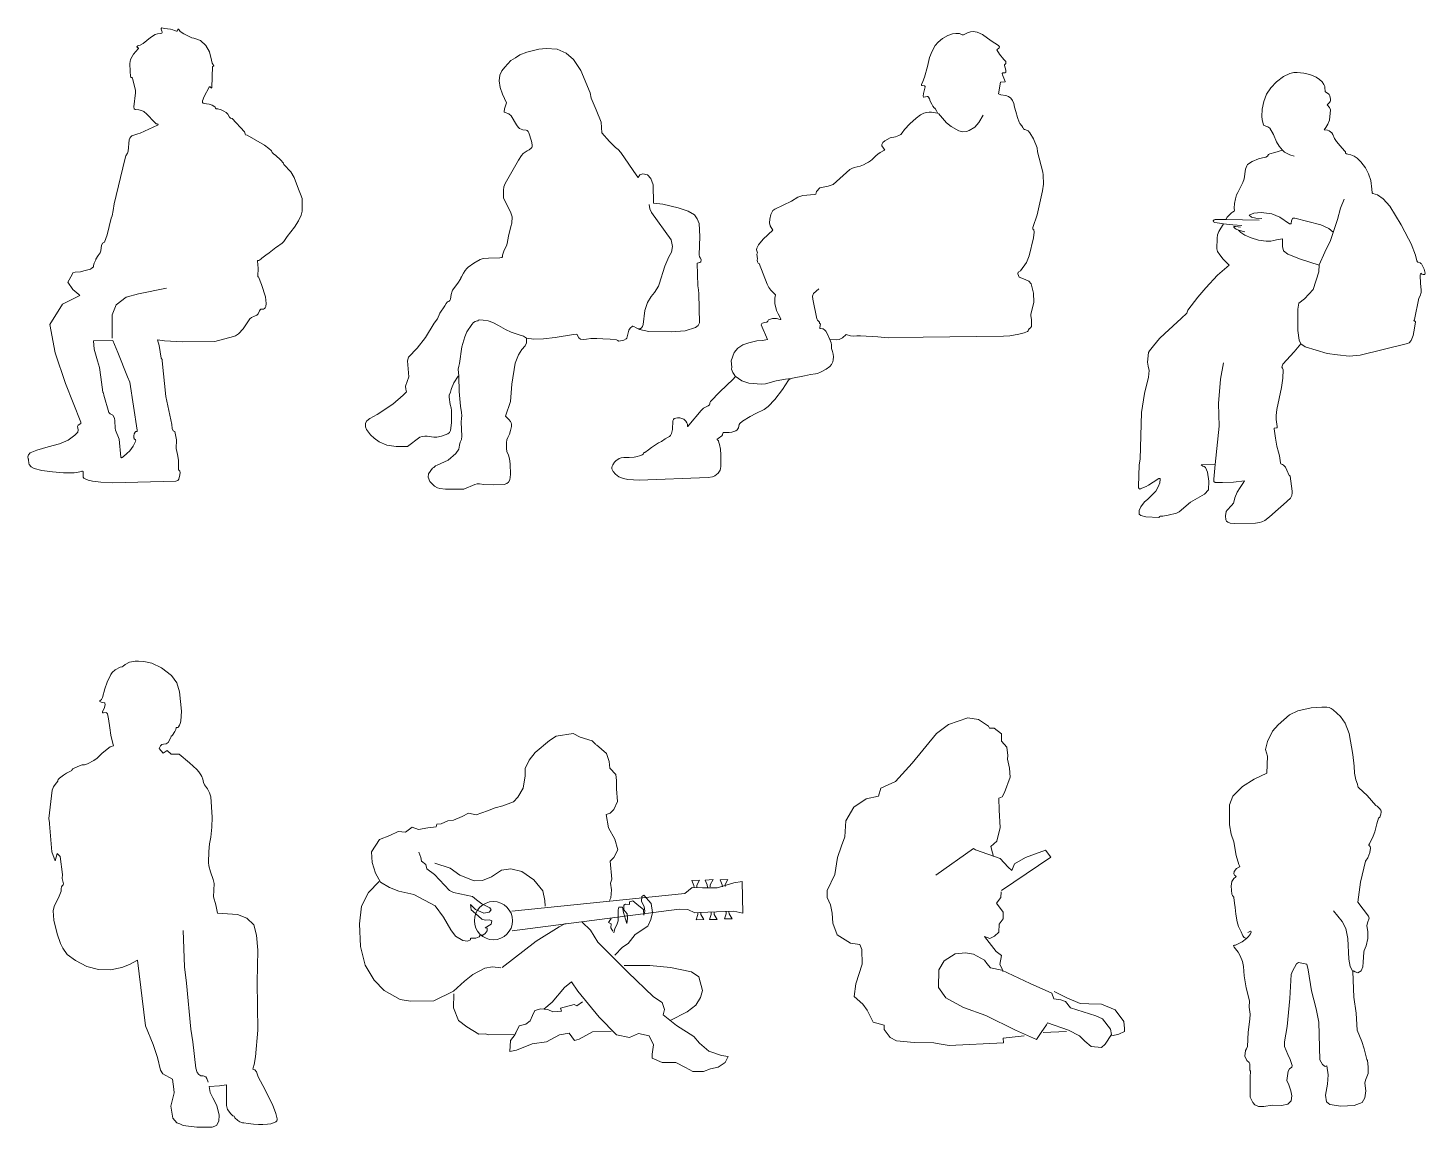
# Model space of a CAD drawing. Header units: millimetres. Extents: x -63086 to 83971, y -129912 to 13382.
# Drawn here: x -46664 to -42730, y -78481 to -75385 of the extents above; entities that cross this region are included whole.
import ezdxf

# ---------------------------------------------------------------- set-up
doc = ezdxf.new("R2010")
doc.units = ezdxf.units.MM
doc.layers.get('0').update_dxf_attribs({"lineweight": 0})
doc.layers.add('展開建具用', color=250, linetype='Continuous', lineweight=9)

# ---------------------------------------------------------------- blocks, each defined once
blk = doc.blocks.new('人物（CAD素材.com）19ce0cf0')
at = {"color": 0, "linetype": 'ByBlock', "lineweight": -2}
blk.add_lwpolyline([(50, 1279), (48.9, 1278.7), (48.3, 1277.6), (48.1, 1275.3), (48.5, 1272.5), (49.5, 1269.9), (51, 1267.8), (51, 1266), (49.5, 1264.5), (46.6, 1263.5), (37.5, 1262.6), (31.2, 1260.2), (17.5, 1252.2), (-2.8, 1235.3), (-11.2, 1230.5), (-18.3, 1228.1), (-19.2, 1227.4), (-20.2, 1226.1), (-20.5, 1225.3), (-20.2, 1224.4), (-19.2, 1223.7), (-18.2, 1223.3), (-17.1, 1223.2), (-16.1, 1222.7), (-15.6, 1222.1), (-15.6, 1221.4), (-16.4, 1220.1), (-29.9, 1204.6), (-34, 1198.9), (-38, 1190.3), (-40.1, 1178.9), (-39.4, 1155.9), (-38, 1142.7), (-37.3, 1140.5), (-36.5, 1139.3), (-35.8, 1139.2), (-35.1, 1139.3), (-34.2, 1138.9), (-33.5, 1138.2), (-32.9, 1137), (-32.1, 1133.6), (-24.8, 1103), (-24.5, 1095.7), (-29.4, 1056.6), (-28.5, 1051.3), (-25.7, 1049.2), (-15.3, 1048), (-7.1, 1046.5), (-0.6, 1043.3), (7.8, 1035.8), (29, 1013.1), (33.7, 1009.2), (34.8, 1008.6), (37.1, 1008.4), (38.1, 1008.1), (38.9, 1007.6), (39, 1007.2), (38.8, 1006.2), (38.1, 1005.2), (37.3, 1004.7), (-11.3, 982.7), (-17.8, 980.4), (-34.4, 974.7), (-37.8, 972.1), (-40.5, 968.5), (-42.2, 963.8), (-45.3, 931.9), (-47, 925.9), (-51.4, 918.3), (-54.7, 908.3), (-84.9, 783.1), (-87.6, 764.8), (-89.8, 749.7), (-93, 742.7), (-103.7, 696.4), (-112, 675.7), (-116.9, 672.3), (-120.1, 666.5), (-121.2, 659.1), (-121.8, 651.5), (-124.1, 645.6), (-129.5, 637.5), (-135.8, 627.5), (-136.2, 625.4), (-140.3, 616.5), (-142.7, 610.1), (-142.3, 605.9), (-146, 602.8), (-151.3, 599.8), (-170.3, 594.3), (-179, 592.3), (-194, 591.3), (-200.9, 588.8), (-202.8, 584), (-215, 563.2), (-200.5, 542.6), (-183.9, 528.5), (-181.5, 525.7), (-230.1, 501.1), (-265.3, 443.4), (-250.8, 363.5), (-221.1, 277.5), (-178.5, 168.7), (-178.5, 164.3), (-185.4, 160.4), (-187.5, 156.2), (-186.2, 146.8), (-186.3, 140.4), (-194.8, 131.6), (-213.9, 118.1), (-238.7, 107.3), (-269.9, 98.7), (-302, 90), (-320.9, 81.9), (-325.7, 76.5), (-327.2, 70.4), (-326.8, 64.9), (-326, 63.8), (-325.4, 61.9), (-325.1, 52.7), (-323.9, 49), (-318.3, 43), (-309.8, 38.3), (-288.3, 32.7), (-257.9, 28.7), (-227, 25.6), (-197, 25.5), (-189.8, 26.4), (-177.4, 29.8), (-175.4, 30.3), (-173.6, 30.1), (-172.1, 29.3), (-171.6, 28.4), (-171.4, 26.8), (-172, 16.2), (-171.6, 13.5), (-170, 11.1), (-164.3, 7.5), (-157.6, 5), (-145.9, 2.3), (-121.9, -0.8), (-89.5, -2.6), (89.5, 2.6), (94.7, 4.1), (97.3, 8), (100.7, 19.8), (101.4, 27), (100.1, 30.7), (98, 33.6), (97.7, 33.8), (97.1, 33.9), (96.9, 34), (96.8, 34.4), (96.5, 60.4), (95.8, 67.3), (93.5, 77.6), (89.8, 94), (91, 119.1), (86.4, 142), (83.4, 143.3), (81.5, 143.7), (79.1, 150.4), (78.4, 161.9), (60.9, 241.1), (50.6, 340.8), (50.8, 345.3), (48.3, 348.6), (42.1, 384.6), (37.2, 400.6), (57, 397.7), (107.8, 395.1), (198.9, 395.4), (251.7, 409.3), (257.2, 411.5), (265.7, 417.3), (278.9, 431.2), (290.4, 447.9), (297.8, 459.6), (302.4, 463.7), (311, 467.5), (317.1, 470.2), (320.7, 473.8), (324.5, 482.4), (326.6, 485.1), (328.8, 486.3), (335.7, 487.1), (338.4, 488.4), (340.5, 490.6), (342.3, 494.3), (343.9, 502.3), (341.9, 521.3), (330.7, 556), (321.7, 577.4), (320.8, 577.9), (320, 577.7), (319.7, 578.7), (319.8, 581.7), (321.4, 600), (320.5, 613.6), (319.2, 621), (319.2, 622.8), (319.9, 623.7), (320.6, 624), (322.5, 624.3), (328.1, 627.7), (331.8, 630.7), (342.4, 638.8), (351.7, 645.1), (361.3, 652.9), (370.4, 660.3), (377.9, 665.5), (383, 668.8), (387.4, 672), (393.6, 677.7), (402.8, 691.7), (423.6, 717.3), (434.7, 735.8), (441.9, 751.6), (445.1, 763.2), (445.2, 798.8), (440.3, 811.1), (434.4, 825), (422.8, 857.9), (412.6, 873.5), (393.3, 894.6), (392.5, 897.7), (384, 907.6), (371, 919.9), (364, 924.6), (360.5, 928.3), (358.8, 932.3), (357.6, 934), (351.5, 939.4), (338.9, 948.3), (290.1, 976.7), (285.6, 978.3), (284.8, 979.4), (283.6, 984.5), (282.6, 986), (247.5, 1023.6), (242.7, 1025.1), (240.5, 1028), (236, 1036), (230.8, 1041.1), (223.9, 1044.9), (216.4, 1048.3), (207.6, 1051.4), (203.8, 1051.1), (202.8, 1051.3), (201.7, 1052), (201, 1052.8), (199.5, 1056), (198.6, 1056.9), (191.6, 1061), (183.3, 1063.9), (175.5, 1065.5), (166.5, 1066.8), (164.1, 1068.7), (163.9, 1073.2), (169.1, 1086), (183.2, 1112), (184.2, 1113), (184.7, 1113.1), (185.7, 1112.7), (188.3, 1109.9), (189.2, 1109.6), (189.6, 1109.8), (190.1, 1110.4), (190.2, 1111.4), (192.7, 1170), (193.1, 1170.7), (195.8, 1171.6), (195.9, 1172.4), (191.9, 1180), (189.2, 1187.9), (183.7, 1211.8), (174, 1229.4), (158.7, 1243.2), (139.9, 1250.2), (134.3, 1250.9), (111.8, 1262.3), (101.1, 1269.2), (97.5, 1275), (96.6, 1275.5), (95.5, 1275.3), (94.5, 1274.1), (93, 1270.1), (92.4, 1269.5), (91.3, 1269.5), (85.8, 1272.1), (81.1, 1273.8), (74.4, 1275.3), (57.2, 1277.5)], close=True, dxfattribs=at)
for points in [[(63.3, 545.6), (-15.6, 529.5), (-50.6, 520.2), (-79.2, 498.9), (-90.5, 470.4), (-90, 404.7)], [(-65.6, 69.8), (-65.1, 68.8), (-64, 68.4), (-62.3, 69), (-58.6, 71.4), (-48.8, 79.8), (-40.4, 87.9), (-31.3, 100.6), (-23.8, 116), (-23.9, 117.6), (-24.8, 119), (-27.7, 121.7), (-28.5, 123.2), (-29, 124.5), (-29.3, 129.5), (-28.1, 135.4), (-25.6, 140), (-23.3, 141.7), (-20.6, 142.2), (-19.9, 142.8), (-19.4, 145.6), (-40.5, 281.2), (-46.5, 296.4), (-73.8, 365.1), (-88.1, 398.2), (-142.3, 397.8), (-140.6, 373.7), (-131, 341.6), (-125.9, 322.7), (-121.7, 295.3), (-116.5, 252.8), (-115, 251.7), (-114.4, 249.9), (-113.5, 244.3), (-99.9, 195.5), (-96, 191.6), (-88.6, 188), (-83.6, 180), (-82.4, 172.5), (-81.7, 151.7), (-80.7, 146.3), (-70.2, 120.8), (-65.6, 69.8)]]:
    blk.add_lwpolyline(points, dxfattribs=at)
blk = doc.blocks.new('人物（CAD素材.com）4cfa2789')
at = {"color": 0, "linetype": 'ByBlock', "lineweight": -2}
blk.add_lwpolyline([(161.8, 1224.4), (142.1, 1217.2), (129.9, 1208.2), (123.2, 1204.1), (117.4, 1200.6), (100.5, 1182.2), (92, 1171.3), (86.5, 1159.4), (84.5, 1143.6), (86.7, 1125.1), (93.2, 1105.6), (105.2, 1081.6), (99.4, 1064.3), (97.8, 1055.9), (98.5, 1055.1), (101, 1053.9), (111.1, 1050.2), (113.6, 1049), (115.9, 1047.2), (117.9, 1044.9), (132.7, 1019.3), (137.7, 1013.1), (141.7, 1009.5), (145.7, 1007.1), (150.9, 1005.3), (159.9, 1004.3), (163.2, 1003.3), (165.8, 1000.8), (167.7, 997.2), (175.6, 973.6), (177.4, 963.2), (177.4, 958.7), (176.5, 956), (174.4, 953.5), (168.9, 949.5), (163.4, 946.4), (157.5, 942.7), (152.1, 938.4), (147.3, 933.4), (138.3, 920.4), (101.4, 854.7), (97.4, 845.2), (96.6, 835.3), (96.4, 813.4), (116.3, 774.5), (120.5, 760.5), (119.9, 742.8), (117, 733.6), (110.3, 705.7), (106.5, 685.3), (104.4, 678.8), (98.3, 666.9), (93.9, 652.2), (93.5, 648), (92.7, 646.6), (91.4, 645.5), (86.4, 644.7), (54.5, 644.1), (38.9, 642.9), (30.6, 640.4), (12.4, 630), (-2.7, 619), (-6.6, 615.2), (-11.4, 609.1), (-16.1, 602.1), (-22.2, 591.7), (-23.6, 588.6), (-23.9, 586.5), (-32.3, 573.7), (-47.1, 554.3), (-48.4, 550.9), (-50.6, 541.9), (-53, 528.1), (-54.4, 525.1), (-56.8, 523.1), (-59.6, 521.7), (-62.1, 519.8), (-65.4, 515.9), (-68.8, 510), (-82.5, 488.8), (-89.8, 473.1), (-98.9, 461.1), (-123.3, 420.3), (-146.8, 390.6), (-171, 365.5), (-174.3, 354.7), (-170.4, 309.6), (-180, 283.7), (-178.7, 274.7), (-177, 267.4), (-186.3, 258.2), (-215.1, 232.5), (-259.7, 203.3), (-280.1, 192.1), (-288, 186), (-291.9, 178.8), (-292.2, 168.6), (-289.7, 161.7), (-278.1, 146.6), (-268, 136.7), (-253.6, 126.3), (-231.8, 117.2), (-206, 113.2), (-174.3, 113.7), (-139.1, 139.4), (-132.2, 142.1), (-124.8, 143), (-118.1, 142.6), (-99.8, 140.2), (-91.8, 140.2), (-78, 142.8), (-60.7, 148.9), (-55.7, 153.2), (-53.2, 158.6), (-49.6, 180.1), (-50.1, 214.5), (-51, 222.6), (-53.5, 231.4), (-57, 252), (-56.8, 258.2), (-53.1, 266.9), (-50.7, 273.9), (-50.4, 277.1), (-43.5, 292.4), (-31.1, 311.2), (-30.1, 311.8), (-29.4, 310.4), (-28.2, 268.1), (-24.6, 226.9), (-21.9, 209.5), (-21, 199.5), (-22, 193.6), (-23.2, 181.6), (-21.3, 142.2), (-21.9, 133.1), (-25.2, 125.3), (-27.2, 116.8), (-29, 106), (-37.9, 94), (-59.7, 75), (-90.8, 60.5), (-95.4, 58.8), (-100.2, 53.9), (-104, 52.8), (-114.9, 36.8), (-115.3, 27.3), (-110.6, 14.7), (-97.5, 1.6), (-89.3, -3.1), (-83.3, -5.1), (-67.3, -6.3), (-15.4, -6.7), (15.4, 6.7), (22.5, 8.3), (29.1, 8.4), (40.7, 6.9), (68.7, 5.4), (98.5, 6.8), (105.4, 8.9), (110.8, 13.3), (114.3, 19.8), (115.7, 34.6), (115, 65), (113.1, 78.9), (110.2, 88.9), (105.9, 99.6), (104.4, 108.3), (104.4, 124.5), (105.4, 131.8), (108.5, 138.8), (113.1, 148.1), (116.5, 158.3), (118.9, 169.9), (118.6, 176.4), (117.5, 180.5), (115.7, 184), (111.2, 189.7), (102.3, 199.1), (116.4, 240.3), (120.3, 289.3), (129.5, 348), (138.6, 371.8), (147.7, 386.6), (157.3, 397), (161.6, 405.2), (160.7, 419.1), (182.2, 416.2), (208.6, 417), (241.9, 420.2), (293.8, 428.8), (302.4, 429.5), (308.3, 419.6), (313.6, 415.7), (320.8, 414.6), (330.3, 416.3), (342, 417.7), (358.7, 418.1), (376.3, 417.2), (397.1, 415.5), (414.5, 413.7), (416.2, 413.1), (418.2, 411.7), (420.5, 410.6), (426, 410.7), (435.2, 413.1), (441.7, 416.6), (443.5, 419.1), (444.8, 422.4), (449.2, 440.9), (450.7, 444), (453.2, 447.1), (459.3, 452), (460.8, 452.5), (463.1, 451.9), (470.1, 447.5), (479.1, 443.3), (506, 437.5), (568.4, 436.8), (607.5, 439.2), (637, 449.1), (644.9, 454.2), (648.5, 461.5), (646.6, 543.5), (645.4, 554.8), (643.8, 565.7), (641.5, 630.3), (649.4, 631.7), (652.2, 633.8), (652.9, 638.9), (650.6, 644.2), (647.8, 648), (646.9, 653.8), (649.4, 705.2), (647.4, 741.7), (641.7, 754.7), (633.8, 765.6), (616.1, 776.3), (587.9, 785.8), (545.3, 796.1), (518.9, 798.5), (518.1, 850.5), (511.5, 868.4), (501.4, 878.9), (488.4, 881.5), (480.7, 878.7), (476, 871.4), (471.4, 876.3), (426.6, 941.8), (418.8, 950), (411.4, 956.2), (394.8, 972.7), (373.5, 997.2), (371.4, 1027.1), (357.4, 1061.8), (343.5, 1095.1), (340, 1109.5), (314.3, 1172.8), (293.9, 1203.9), (272.8, 1221.1), (247.9, 1232.3), (216.5, 1234.6), (195.7, 1232.7)], close=True, dxfattribs=at)
for points in [[(506.5, 794.9), (508.2, 782.5), (512.9, 772.5), (568.9, 695.4), (571.8, 676.8), (569.5, 660.9), (561.5, 647.6), (550.5, 621.6), (535, 571), (532.9, 564.9), (521.9, 547.2), (512.1, 535.7), (502.2, 519.2), (494.5, 496.8), (489.7, 457.4), (488.1, 451.3), (485, 447.6), (480.8, 445.4), (475.5, 445)], [(-29.7, 311.5), (-31, 330.9), (-29.6, 340.1), (-27.5, 347.4), (-20.6, 393.8), (-12.6, 422.5), (-6.6, 436.8), (6.8, 457.3), (12, 462.5), (16.2, 465.6), (19.2, 466.5), (23.7, 467.2), (25, 468.2), (25.3, 469.2), (26.3, 469.6), (29, 470), (39.3, 469.8), (53.4, 467.9), (66.3, 462.9), (82.3, 454.6), (101.9, 442.6), (117.8, 435.5), (143.3, 427.3), (152.7, 424.7), (160.7, 419.1)]]:
    blk.add_lwpolyline(points, dxfattribs=at)
blk = doc.blocks.new('人物（CAD素材.com）6923d0d6')
at = {"color": 0, "linetype": 'ByBlock', "lineweight": -2}
blk.add_lwpolyline([(814.6, 1250.4), (812.5, 1250.7), (804.3, 1253.7), (800.5, 1254.4), (794, 1254.4), (784.8, 1252.8), (772.1, 1248.7), (756.4, 1240.5), (744.1, 1230.1), (735.9, 1219.9), (727.4, 1204.6), (720.6, 1187), (714.8, 1161.3), (706.1, 1131), (701.6, 1119), (697.8, 1110.7), (697.5, 1109.2), (697.6, 1108.4), (698.3, 1107.4), (706, 1106.7), (707, 1106.2), (707.5, 1105.4), (707.5, 1104.2), (703.5, 1085), (702.7, 1077.4), (703, 1075.6), (703.5, 1075), (704.5, 1074.7), (714, 1076.6), (715.1, 1076.5), (716.6, 1075.9), (717.7, 1075), (720, 1069.7), (722.4, 1063.2), (726.4, 1055.2), (729.5, 1049.8), (733.1, 1044.4), (733.7, 1044), (735.2, 1043.7), (735.9, 1043.3), (740.1, 1036), (741.8, 1032.7), (742.4, 1030.4), (742.2, 1030.2), (732.3, 1031.6), (725.5, 1032.4), (719.6, 1032.5), (711.8, 1031.6), (703.8, 1029.4), (694.8, 1024.6), (682.7, 1015.6), (664.6, 999.3), (649.4, 983.3), (643.1, 974), (639.3, 970), (633.8, 966.5), (624.1, 963.4), (609.2, 959.8), (594.2, 951.6), (589.1, 946.8), (585.9, 941.2), (585.7, 939.9), (586.2, 937.9), (590.8, 931.3), (594.2, 925.9), (594.2, 925.7), (593.7, 925.3), (581.1, 918.6), (574.7, 914.1), (569.4, 909.8), (558.4, 899.6), (553.8, 895.9), (548.1, 891.9), (542.4, 888.5), (534.5, 884.5), (524.7, 880.6), (516.4, 878.3), (507.7, 876.4), (501.4, 874.1), (496.3, 871.3), (449, 828.4), (435, 823.7), (411.5, 819.8), (401.8, 808.9), (400.2, 801.8), (396.2, 800.8), (363.5, 798.1), (349.4, 793.3), (331.8, 782), (285.1, 759.6), (279.2, 755.1), (273.2, 744), (270.2, 731.2), (270, 721.1), (272, 712.8), (278.6, 699.9), (251.4, 675.1), (238.7, 658.7), (233.9, 649.3), (233.4, 644.8), (236, 636), (234.3, 632.2), (235.6, 619.5), (234.9, 615.3), (235.6, 610.8), (238.1, 607.3), (240.6, 606.1), (262.7, 547.8), (267.9, 538.4), (273, 531.6), (286.2, 518.3), (285, 508.3), (285, 493.7), (288.9, 473.7), (294.5, 464.2), (301.7, 450.1), (301.9, 449.6), (301.8, 449.2), (301.5, 448.8), (301.2, 448.6), (299.4, 448.8), (288.9, 451.2), (277.8, 451.4), (267.3, 447.7), (264.5, 443.4), (261.7, 441.3), (255, 440.5), (247.6, 437), (246.4, 433.9), (263.6, 392.6), (249.5, 389.1), (233.8, 388.1), (211.6, 383.2), (194.3, 376.9), (180.7, 368.2), (170.2, 355.9), (161.9, 331.9), (163.2, 314.2), (163.1, 309), (166.1, 299.5), (172.4, 290.6), (173, 287.1), (167.6, 280.7), (129.8, 245.1), (103.6, 217.3), (101.9, 214.2), (101.4, 210.5), (100.3, 208), (97.3, 205.4), (84, 198.3), (77.1, 192.6), (42.3, 151.3), (39.5, 147.3), (39, 147.2), (38.7, 148), (38.4, 153.4), (37.2, 157.7), (34, 162.5), (28.2, 167.4), (23, 169.9), (17.3, 171.3), (10.4, 171.5), (1.5, 169.4), (-1.1, 167), (-2.6, 162.8), (-3.8, 138.7), (-6.6, 127.2), (-9.2, 121.7), (-12.2, 118.9), (-15.9, 117), (-23.7, 112), (-34.9, 105.1), (-42.6, 101.5), (-54.4, 93.9), (-62.5, 87.9), (-71.3, 81.1), (-81.7, 73.7), (-82, 73.6), (-82.4, 73.5), (-82.9, 73.8), (-83.2, 73.7), (-83.6, 73.6), (-83.8, 73.3), (-84.3, 72.8), (-85.4, 70.3), (-86.5, 68.9), (-88.8, 67.3), (-92.5, 65.8), (-106.7, 61.7), (-111.1, 60.9), (-125.1, 60), (-140.2, 59.6), (-148, 58.6), (-153.7, 56.8), (-157.7, 54.5), (-162, 51.1), (-166.5, 46.3), (-171.8, 39.4), (-173.8, 35.2), (-174.5, 31.7), (-174.3, 28), (-170.5, 20.1), (-163.6, 12.4), (-154.3, 5.8), (-141.4, 0.5), (-128.9, -2), (-97, -3.6), (97, 3.6), (109.6, 5), (115.9, 8.3), (124.7, 16.1), (130.7, 24.2), (132.1, 28.9), (132.6, 34.6), (132.8, 67.6), (131.4, 83.7), (128.9, 96.3), (127.3, 102.5), (125.6, 107.1), (124, 108.8), (122.3, 109.9), (122.5, 111.5), (124.7, 113.6), (135.6, 120.6), (137.4, 123.5), (138.1, 128.5), (139.4, 129.8), (141.5, 130.3), (156, 130.6), (163.3, 131.3), (169.4, 132.7), (175.2, 135.2), (178.5, 137.7), (180.6, 140.2), (182.1, 143.4), (183.9, 152.7), (186, 156), (194, 162.6), (214.9, 175.3), (231.2, 183.6), (254.9, 195), (266.2, 203.3), (284.9, 223.4), (306.5, 251.7), (323.3, 277.4), (328.2, 281.4), (334.4, 283.6), (368.1, 289.8), (384.8, 293.6), (398.9, 295.1), (404.5, 296.6), (413.1, 300.3), (428.8, 309), (439.7, 316.6), (444.4, 321.8), (448.2, 329.1), (449.3, 334.8), (449.6, 343), (448.6, 351.2), (446.8, 358.6), (445.8, 360.8), (444.5, 366.7), (444.1, 376.9), (443, 382.7), (439.1, 392.6), (457.2, 391.3), (466, 392.5), (474.8, 396.8), (485.2, 406.4), (497.8, 402.4), (506, 401.6), (515.4, 402.1), (526.2, 402.4), (574.8, 399.7), (604.2, 396.8), (702.6, 398.7), (928.3, 401.9), (946.7, 402.6), (972.1, 406.9), (986.9, 410.8), (995.7, 414.4), (998.4, 416.9), (999, 419.5), (1000.7, 421.8), (1005, 425.3), (1007.1, 428.7), (1007.7, 435.9), (1006.9, 448.7), (1005.3, 458.8), (1005.2, 462.8), (1013.5, 497.3), (1012.8, 523.1), (1006, 548.7), (999.9, 556.6), (984.8, 562.7), (972.9, 567.4), (968.5, 577.2), (970.1, 581.6), (976, 585.4), (993.6, 608.8), (1001.1, 627.6), (1013, 679), (1014.9, 694.9), (1013.8, 700.7), (1010.9, 703.4), (1011.4, 707.9), (1023.6, 743.8), (1038.4, 810.7), (1040.8, 830.2), (1040.6, 856.2), (1039.4, 863.8), (1024.2, 920.8), (1023.1, 932.3), (1013.1, 957.2), (1002.8, 974.5), (997.6, 980.1), (991.6, 982.5), (987.4, 983.5), (984.8, 985.7), (983.3, 989.2), (980, 994), (974.9, 1000.3), (972.3, 1004.8), (967.5, 1017.6), (963.1, 1034.1), (959.3, 1046.3), (957.2, 1057), (953.8, 1065.8), (949.3, 1071.7), (942.7, 1076.3), (935.1, 1079.1), (920.6, 1081.6), (914, 1084.1), (920.3, 1116.8), (933.5, 1118.3), (933.6, 1118.9), (925.5, 1138.1), (924.9, 1141.7), (926.3, 1143.3), (933.3, 1143.1), (935.1, 1144), (935.5, 1147.4), (935, 1151.2), (930.9, 1163.7), (931.3, 1166.1), (934.9, 1170.1), (934.7, 1174.9), (929, 1181.3), (917.4, 1196.3), (909.7, 1208.2), (916.6, 1213.9), (916.8, 1216.8), (914.2, 1220), (894.1, 1233.8), (869.5, 1251.3), (854.4, 1257.5), (843.5, 1259.6), (835.2, 1259.1), (827.2, 1256.3), (819.6, 1252.2), (816.3, 1250.6)], close=True, dxfattribs=at)
for points in [[(745.8, 1029.1), (768.4, 1002.8), (781, 992.1), (802.7, 980.2), (813.4, 976.7), (823.9, 977.8), (832.3, 980.7), (847.9, 990.4), (859.1, 1003.6), (871.1, 1024.3)], [(409, 534.7), (393.2, 521.6), (390.7, 514.6), (391.7, 505.4), (403.2, 450.1), (404.7, 446.5), (410, 441.1), (410.8, 438.1), (412.4, 436.7), (412.8, 435.5), (412.6, 431.6), (411.3, 425.1), (411.3, 424.2), (411.6, 423.7), (412.1, 423.2), (412.8, 422.9), (419.3, 422.5), (421.1, 421.9), (425.9, 418.7), (428.7, 415.5), (433.4, 407.2), (439.1, 392.6)], [(173.1, 288.5), (192.1, 275.3), (211.1, 269.1), (246.8, 266), (258.2, 267.4), (288.5, 275.5), (314.6, 280.2), (331.3, 282.5)]]:
    blk.add_lwpolyline(points, dxfattribs=at)
blk = doc.blocks.new('人物（CAD素材.com）ea5bd146')
at = {"color": 0, "linetype": 'ByBlock', "lineweight": -2}
blk.add_lwpolyline([(341.7, 1243.4), (330.6, 1240.7), (312.5, 1232.7), (292.7, 1217.8), (276.8, 1201.1), (265.2, 1182.4), (257.7, 1162.5), (253.1, 1140.6), (251.8, 1120.2), (252.7, 1111.3), (255, 1103.3), (256.5, 1096.4), (256.2, 1095.6), (263.5, 1093), (268.9, 1090.5), (274.4, 1087.4), (284.8, 1069.4), (293.6, 1049), (300.7, 1036.5), (309.6, 1025.4), (288.2, 1018.4), (274.6, 1014.9), (270.7, 1013.3), (267.4, 1008.6), (262.9, 1005.8), (253.9, 1003.2), (242.5, 1000.7), (224.4, 993.3), (211.6, 984.7), (209.2, 981.3), (206.1, 971.8), (201.8, 944.8), (198.6, 934.2), (184.2, 906.1), (180.6, 899.1), (177.3, 888.1), (174.8, 875), (174.2, 861.8), (175.1, 854.8), (174.1, 852.8), (169.5, 850.9), (166.2, 848.4), (157.6, 839.9), (154.2, 836.4), (150.4, 829.9), (130.3, 830.2), (120.5, 829.7), (117.4, 829), (115, 826.4), (115.5, 823.5), (119.9, 821.5), (132.6, 819.5), (144.4, 817.9), (131, 795.9), (127.4, 786.5), (126, 777.2), (125.5, 747.1), (127.5, 739.6), (133.7, 729.9), (143.2, 718.5), (159.9, 700.9), (126.9, 673.2), (94.2, 637.2), (72.1, 611), (43.5, 574), (41.1, 566.4), (24.4, 550.6), (-21.4, 509.1), (-36.2, 494.3), (-52.7, 473.5), (-64.1, 459.6), (-67.1, 455.1), (-70.2, 427.5), (-68, 416.4), (-65.5, 404.5), (-66.8, 385.2), (-78.3, 339.6), (-86.7, 286.4), (-90.7, 154.5), (-93.1, 138.5), (-95.3, 77.6), (-95.3, 74.3), (-94.9, 72.8), (-93.9, 71.4), (-92.8, 70.7), (-91.7, 70.5), (-90.6, 70.8), (-74.1, 77.6), (-66.9, 81.3), (-54.3, 89.9), (-37.9, 99.8), (-36.1, 100.4), (-34.9, 100.3), (-34.2, 99.6), (-34.1, 98.1), (-35.8, 87.8), (-39.6, 77.2), (-47, 64.8), (-70.5, 40.7), (-78.3, 34.6), (-89.2, 20.7), (-93.9, 10.5), (-93.8, 0.2), (-89, -3.9), (-75, -7.4), (-38.4, -9.2), (-37.2, -8.8), (-36.4, -7.6), (-36.2, -6.8), (-34.5, -6.1), (-26.5, -5.5), (-12, -3), (12, 3), (18.8, 6.1), (51.1, 33.5), (90.2, 56), (101.3, 68.3), (103.1, 93), (99.1, 118), (93.1, 131.5), (89.5, 134.1), (85.8, 134.8), (81.5, 139), (120.9, 139.7), (116.5, 97.9), (116.7, 91.5), (120.6, 89), (141.2, 88.6), (172.5, 89.8), (203.1, 93.6), (198.4, 86.5), (190.4, 75.3), (182.8, 62), (175.7, 45.9), (173.7, 37.6), (172.3, 31.1), (166.8, 24.1), (153.8, 11.1), (151.4, 6.8), (149.3, -5.3), (150.1, -16), (152.1, -20.2), (155.7, -22.9), (162.9, -25.2), (173.8, -26.1), (234.4, -25.6), (245, -24.1), (251.6, -22.1), (260.7, -17.8), (273.1, -8.2), (297.6, 14.1), (313.1, 26.8), (332.3, 44.8), (336.1, 52.6), (337.1, 59.5), (337, 64.6), (331.5, 106.7), (330.8, 107.9), (329.4, 108.5), (328.7, 108.9), (322.6, 123.6), (318.2, 131.7), (313.1, 137.8), (309.9, 140.1), (307.1, 140.5), (305.3, 141.8), (304.1, 144.6), (301.2, 164.4), (298.7, 174.5), (294.3, 191.4), (290, 213.7), (286.2, 240.4), (286.7, 241.7), (294.4, 242.8), (295.2, 243.8), (294.7, 247), (292.9, 259.6), (292.3, 266.5), (292.3, 277.9), (294.3, 294.2), (306.9, 356.4), (310.9, 382.4), (311.6, 406.2), (310.3, 410.6), (308.6, 413.8), (308.8, 416.9), (311.1, 422.3), (342.7, 456.7), (361.4, 479.4), (373.8, 470.8), (436.2, 452.3), (465.2, 448.2), (497.8, 444.4), (529, 447.8), (661.8, 480.6), (667.1, 482.8), (672, 489.4), (677.6, 503.2), (682.2, 523.5), (684.2, 541.2), (683.9, 542.7), (683.1, 543.8), (682.1, 544.3), (680.9, 544.5), (680.6, 544.6), (680.3, 545), (680.4, 545.9), (681.3, 548.1), (694.4, 608.6), (697.3, 614.6), (700.1, 623.9), (700.9, 631.5), (698.7, 649.5), (697.8, 673.3), (698.2, 677.2), (699.2, 678.3), (702.8, 675.5), (705.9, 674.5), (710, 674.7), (711.2, 675.5), (711.5, 678.3), (708.8, 689.6), (703.5, 701.5), (701.5, 704.5), (699.8, 706.2), (697.6, 707.5), (691.2, 709.3), (689.8, 710.8), (688.6, 713.3), (685, 728.9), (672.4, 761.1), (664.8, 775), (643.8, 814.8), (611.9, 867.3), (593.3, 887.9), (577.4, 899.4), (564.8, 902.6), (562.3, 904.7), (561.6, 915.6), (559.2, 939.2), (552.4, 958.7), (543.3, 975.7), (530.8, 992), (520.4, 1002.1), (511.8, 1008.2), (502.7, 1012.1), (494.1, 1014), (490, 1015.2), (487.9, 1017.1), (487.3, 1020), (484.7, 1023.6), (472.8, 1037.4), (462.4, 1049.1), (456.3, 1058.3), (451.5, 1069.3), (448.5, 1074.1), (445.6, 1077.1), (441.9, 1079.5), (437, 1081.4), (427.4, 1082.5), (431.7, 1088.5), (437.9, 1098.3), (442.1, 1109.8), (445.5, 1138.6), (442.5, 1145.6), (435.8, 1152.5), (442.4, 1159.2), (444.2, 1161.8), (445.2, 1164.6), (445.4, 1168.8), (443.3, 1177.8), (441.6, 1181.6), (439.6, 1184), (432.3, 1188.1), (430.6, 1189.9), (429.8, 1192.5), (429.5, 1200), (428.8, 1204.2), (426.5, 1210.2), (421.7, 1217.3), (414.3, 1224.6), (404.6, 1231), (392, 1236.7), (382.6, 1239.5), (370.4, 1242), (351.8, 1243.7)], close=True, dxfattribs=at)
for points in [[(309.6, 1025.4), (315.9, 1019.9), (325.1, 1014.4), (330.7, 1012), (343.2, 1008.4)], [(483.5, 886.7), (473.7, 861.6), (465, 829.6), (445.6, 770.8), (429.1, 737.7), (413.1, 701.8), (412.7, 682), (396.3, 633), (372.4, 606.3), (356.5, 593.7), (353.1, 576.8), (353.7, 516.9), (356.9, 490), (362.9, 477.7)], [(150.4, 829.9), (244.6, 828)], [(251.7, 832.5), (234.9, 833.4), (222.8, 836.4), (216.4, 841.7), (229, 847.7), (250.4, 849.7), (280.1, 846.2), (303, 836.7), (330, 817.2), (334.6, 818), (335.4, 826.6), (338.7, 833.7), (345, 833.7), (418.1, 815.1), (440.5, 804.1), (453, 794.5)], [(144.4, 817.9), (170.1, 814.9), (195.9, 813.1)], [(191.8, 807.9), (185.2, 808.9), (177.4, 809.8), (173.9, 809.9), (173.1, 809.7), (172.9, 809.3), (173.1, 808.4), (173.6, 807.5), (176.9, 804.3), (180, 802.3), (186.5, 799.9), (203.7, 794.8)], [(186.5, 799.9), (192.9, 793.6), (204.3, 785.3), (222, 777.8), (242.5, 771.7), (263.7, 768.6), (277, 768.6), (286, 770.3), (293.3, 772.3), (310.1, 775.6), (310.1, 753.8), (312.5, 741.8), (324.7, 732.1), (361, 717.8), (413.4, 700.9)], [(144.3, 425.8), (135.5, 379.9), (129.5, 311.1), (131.3, 247.7), (120.9, 139.7)]]:
    blk.add_lwpolyline(points, dxfattribs=at)
blk = doc.blocks.new('人物（CAD素材.com）ec0c4ead')
at = {"color": 0, "linetype": 'ByBlock', "lineweight": -2}
blk.add_lwpolyline([(-126.1, 1303.2), (-141.3, 1299.6), (-154.2, 1293.6), (-159.5, 1288.6), (-162.4, 1286.8), (-168.3, 1285.6), (-181.8, 1278.3), (-190.2, 1271.3), (-194.5, 1265.7), (-204.7, 1244.1), (-211.4, 1224.9), (-217.6, 1200.1), (-220.6, 1194.8), (-224.8, 1190.7), (-225.1, 1190), (-224.9, 1189), (-223.6, 1187.8), (-221.6, 1186.9), (-212.4, 1185.6), (-211.5, 1185.1), (-210.6, 1183.9), (-210.3, 1180.5), (-212.1, 1172.5), (-214.2, 1167.5), (-217.3, 1161.1), (-217.6, 1159.6), (-217.4, 1158.3), (-216.6, 1157.6), (-215.1, 1157.5), (-207.2, 1157.9), (-205.6, 1157.4), (-205, 1156.8), (-204, 1154.9), (-200.4, 1140.2), (-196.7, 1115), (-193.8, 1094.4), (-190.7, 1078.7), (-186.2, 1064.1), (-193.4, 1062.7), (-195.7, 1061.4), (-218.3, 1043.4), (-224.9, 1037.2), (-232.5, 1029.4), (-241.9, 1022.6), (-260.2, 1013.3), (-268, 1011.2), (-274.6, 1010.7), (-287.4, 1006.1), (-301.2, 999.6), (-302.4, 998.6), (-303.1, 997.5), (-303.6, 995.7), (-304.1, 995.2), (-313.4, 990.1), (-319.4, 987.4), (-327.8, 982.1), (-338.7, 973), (-342.4, 969.1), (-343, 967.7), (-343.5, 965.1), (-346.9, 960.5), (-351, 955.8), (-355.2, 949), (-359.1, 939), (-368.6, 859.5), (-366.6, 847), (-367.3, 844.9), (-360.4, 765.6), (-350.6, 740), (-345, 761), (-336.4, 752.5), (-330.6, 701.6), (-330.8, 690.2), (-327.4, 675.3), (-328.2, 672.4), (-331.1, 670.1), (-333, 667.2), (-333.8, 661.5), (-334.4, 655.3), (-339.6, 641), (-353.5, 611.8), (-356.4, 599.6), (-354.3, 573.2), (-345.3, 534.8), (-335.9, 507.7), (-329.5, 493.9), (-316.7, 476.9), (-293.4, 459.9), (-261.4, 442.7), (-229, 434.5), (-195, 433.7), (-163.5, 440.2), (-141.5, 447.9), (-119.5, 460.1), (-96.2, 275.5), (-75.3, 222.9), (-63, 186), (-54, 150.6), (-48, 140.4), (-20.6, 125.7), (-16.4, 97), (-15.4, 86.6), (-25.3, 49.1), (-20, 15.3), (-7.9, 2.8), (0, 0), (9.3, -5.4), (48, -9.4), (91.4, -9.6), (103.2, -4.7), (110.3, 7.4), (110.9, 23.6), (104.4, 51.2), (93, 73.2), (85.5, 87.9), (82.5, 104.8), (112.1, 106.5), (131.4, 109), (131.6, 51.1), (134.4, 40.1), (143.6, 27.6), (148.9, 22.3), (153.4, 20.7), (155, 16.1), (163.8, 8.5), (168.8, 5.4), (173.4, 3), (176.4, 2.3), (180.8, 2), (192.5, 0.8), (207.3, -1.1), (221.7, -2.3), (233.8, -2.4), (247, -1.5), (256.6, 0), (263.6, 1.9), (270.9, 5.4), (273.2, 7.6), (274, 9.9), (274.2, 13.6), (270.2, 29.1), (261.4, 54.3), (234.3, 107.9), (220.4, 131.8), (215.7, 145.9), (211.4, 151.2), (206.1, 153.6), (206.5, 157.3), (209.7, 166.4), (213.1, 188.5), (220.2, 263.7), (218.1, 398.6), (219.9, 488.8), (216.3, 531.4), (208.2, 559.7), (189.1, 579.2), (162.2, 589.1), (106, 593), (101.9, 616), (94.7, 638.7), (96.9, 676.8), (94.3, 688), (86.3, 709.4), (81.9, 725.9), (80.6, 736.1), (81.5, 766.9), (83.6, 788.6), (87.6, 806.7), (90.6, 834.9), (90.9, 863), (87.4, 920.5), (84.1, 931.5), (77.8, 943), (70, 954.5), (67.1, 960.8), (64.8, 970.1), (62, 978), (59.7, 982.8), (54, 991), (47.9, 997.7), (27.6, 1016.7), (-1.5, 1041), (-24.2, 1040.7), (-35.6, 1050.8), (-46.6, 1044.1), (-58.4, 1056.9), (-53.9, 1064.6), (-50.6, 1068), (-45.6, 1069.3), (-38.6, 1070.2), (-33.1, 1073.9), (-25, 1087.4), (-24.2, 1089.5), (-23.9, 1091.2), (-23, 1092.5), (-21.6, 1092.8), (-20.1, 1094), (-13.9, 1104.6), (-11.2, 1110.4), (-10.5, 1115.2), (-10, 1116), (-9.1, 1116.4), (-6.2, 1116), (-4.7, 1116.4), (-3.5, 1117.5), (-0.8, 1122.7), (1, 1127.6), (2.8, 1134.1), (4.4, 1162.4), (-0.6, 1216.3), (-8.4, 1242.1), (-23.4, 1262.4), (-51.3, 1283.9), (-78.9, 1296.8), (-101, 1301.5), (-115.8, 1303.1)], close=True, dxfattribs=at)
blk.add_lwpolyline([(9.3, 544.3), (12.9, 441.6), (18.7, 395.8), (30.7, 266.5), (36.5, 230.7), (45.3, 156.3), (48.6, 144.2), (53.5, 138.3), (59, 134.8), (66.1, 134.8), (73, 132), (76.4, 127.3), (79.9, 117.2)], dxfattribs=at)
blk = doc.blocks.new('人物（CAD素材.com）99ca6ccc')
at = {"color": 0, "linetype": 'ByBlock', "lineweight": -2}
for points in [[(78.8, 838.3), (68.9, 848.2), (35.1, 858.7), (14.7, 869.2), (-32.5, 861.6), (-51.8, 849.4), (-92, 815.6), (-109.2, 794.1), (-119.7, 770.7), (-119.7, 749.6), (-125.6, 714.4), (-140.3, 689.7), (-153.2, 676.3), (-182.5, 665.1), (-204.8, 659.2), (-226.5, 651), (-258.2, 639.3), (-279.3, 644), (-297.5, 634.6), (-321.6, 624.6), (-337.4, 622.9), (-356.2, 614.7), (-368.5, 613.5), (-370.9, 605.9), (-393.8, 603.5), (-420.8, 598.8), (-437.8, 605.3), (-457.2, 590.6), (-477.7, 592.4), (-501.2, 581.8), (-529.9, 570.1), (-552.8, 535.2), (-551.1, 505.9), (-541.7, 475.4), (-527, 449.6), (-501.8, 434.9), (-475.9, 424.9), (-433.1, 415.6), (-373.8, 383.3), (-350.4, 351.1), (-329.4, 316), (-316.2, 298.3), (-295.6, 285.5), (-282, 284), (-273.5, 287.7), (-274.3, 292.1)], [(81.3, 836.6), (108.7, 812.6), (116.2, 789.7), (118.5, 771.3), (135, 753.6), (137.6, 736), (137.6, 713.4), (139.9, 677.6), (129.7, 654.7), (119.2, 644.6), (108.3, 640.5), (114.2, 602.7), (132.8, 571.4), (141.2, 541.3), (129.2, 519.7), (119.6, 508.9), (123.8, 458.4), (120.2, 447.5), (123.2, 428.1), (121.4, 405.8), (117.2, 398)], [(-272.6, 292.2), (-259.2, 292), (-249.4, 295.8), (-247, 300.4), (-239.2, 301), (-232.8, 305.4), (-227.4, 312.7), (-227.2, 320.4), (-232.8, 321.8), (-215.9, 331.4), (-213.8, 340.7), (-220.7, 344.2), (-232.5, 342.8), (-241.8, 345.4), (-259.9, 361.7), (-272, 372.2), (-273.6, 387.4), (-260.1, 373.1), (-236.6, 362.4), (-221.2, 365.2), (-215.7, 372.2), (-219.2, 377.3), (-241.6, 389), (-256.7, 400.5), (-268, 409.7), (-321.6, 420.6), (-333.2, 427), (-375.2, 471.6), (-397.3, 488), (-399.5, 499.6), (-411.5, 509.4), (-414.1, 519.5), (-419, 534.8)], [(-374.7, 503.3), (-331.1, 489.4), (-304, 470.1), (-263.5, 453.8), (-239.9, 454.4), (-215.1, 465.2), (-186.7, 484), (-160.7, 487.6), (-129.3, 479.7), (-95.5, 456.2), (-70.1, 425.4), (-64.2, 398.2), (-63.9, 382.7)], [(-531, 452.1), (-561.3, 421.2), (-580.4, 382.9), (-586.6, 332.7), (-583.5, 269.1), (-570.6, 216), (-545.2, 174), (-516.8, 145), (-472.3, 119.7), (-442.6, 114.7), (-377.1, 116), (-321.5, 143.1), (-291.2, 170.9), (-267.7, 190.1), (-233.7, 208), (-212.1, 211.1), (-188.6, 208.6)], [(-157.7, 368), (329.4, 417.9), (350.3, 435.3), (379.5, 434.5), (420.5, 433.8), (467.6, 448.2), (491.1, 452), (493, 362.5), (467.2, 368.2), (370, 364.4), (357.9, 363.6), (337.8, 372.7), (313.5, 373.9), (-156.7, 313.3)], [(355.4, 434.9), (355.2, 440.7), (349.3, 454.7), (371.3, 455.8), (363.3, 441.2), (363.3, 435.5)], [(393.1, 436.4), (392.9, 442.2), (387, 456.1), (409, 457.3), (401, 442.7), (401, 437)], [(435.2, 436.9), (435, 442.8), (429.1, 456.7), (451.1, 457.8), (443.1, 443.2), (443.1, 437.5)], [(132.7, 244), (154.1, 266.7), (169.9, 277), (189.6, 302.9), (225.1, 326.3), (233.5, 345.3), (238.9, 364.8), (234.5, 389.6), (214.3, 413.5), (208.4, 409.8), (207.4, 395.3), (215.3, 381.5), (216.7, 368.2), (213.8, 356.9), (213.3, 373.4), (200.2, 383.7), (183.5, 397.3), (173.4, 395), (174.1, 386.7), (162.3, 388.4), (157.6, 385.7), (158.1, 372.1), (167.5, 361.3), (168.4, 348), (166.7, 334), (162.3, 346), (157.1, 365), (153.9, 379.3), (143.8, 379.3), (142.1, 371.7), (141.8, 341.1), (138.4, 330), (132.2, 319.5), (130, 306.9)], [(366.2, 364.4), (366.4, 358.6), (361.3, 344.4), (383.3, 344.5), (374.5, 358.6), (374.2, 364.3)], [(403.9, 365.1), (404.1, 359.3), (399, 345.1), (421, 345.2), (412.2, 359.3), (411.9, 365)], [(446, 367.1), (446.1, 361.2), (441, 347), (463.1, 347.2), (454.2, 361.2), (453.9, 366.9)], [(-184.8, 209.4), (-89.5, 283.5), (-24, 324), (-6, 333.3)], [(40.2, 337.7), (63.8, 315.3), (84.4, 281), (168.9, 196.1), (241.1, 127.1), (265.7, 111.5), (272.7, 91.6), (268.8, 76.4), (306.4, 45.9), (355.3, 15), (370.5, -3), (397.1, -25.7), (433.1, -37.8), (451.5, -41.4), (443.3, -58.3), (423.8, -70.8), (401.4, -75.9), (381.9, -83.7), (352.5, -83.3), (331, -72), (304, -57.9), (265.3, -57.9), (237.9, -45.8), (237.9, -34.1), (241.4, -8.3), (229.3, 16.8), (199.5, 24.2), (173.7, 12.1), (137.3, 19.9), (88.8, 69.5), (28.4, 142.8), (10.4, 169.5), (-9.6, 153), (-43.7, 112.3), (-67.6, 92.7)], [(127, 312.3), (120.9, 321.2), (122.4, 332.5), (114.2, 336), (121.9, 347.3)], [(288.6, 60.6), (336.4, 84.4), (360.9, 103.9), (374.1, 125.3), (379.1, 144.7), (369.1, 183.1), (348.3, 197.5), (289.2, 209.4), (231.4, 215.1), (158.5, 215.1)], [(-320.9, 135.1), (-321.5, 95.6), (-307.9, 60.4), (-284.4, 42.5), (-250.8, 21.7), (-231.4, 23.1), (-222.5, 19.7), (-148.4, 21.4), (-161.7, 4.4), (-163.6, -26.7), (-144.6, -23.6), (-100.6, -5.4), (-60.2, 0.1), (-22.9, 19.9), (4.3, 24.9), (19, 4.4), (31.9, 8.2), (69.9, 28.8), (122.4, 29.6)], [(41.6, 112.9), (25.2, 101.5), (17.7, 105.1), (-20.7, 94.9), (-17.9, 86.3), (-42.2, 84.7), (-56.3, 91.8), (-76.3, 92.9), (-92.8, 88.2), (-99, 74.9), (-106.1, 59.3), (-117.9, 49.9), (-137.1, 45.2), (-146.5, 26), (-148, 22.4)]]:
    blk.add_lwpolyline(points, dxfattribs=at)
blk.add_circle((-209.3, 341.6), 53.7, dxfattribs=at)
blk = doc.blocks.new('人物（CAD素材.com）0c95e50a')
at = {"color": 0, "linetype": 'ByBlock', "lineweight": -2}
for points in [[(-33.6, 303), (-92.5, 296.4), (-90.9, 283.2), (-244.1, 275.6), (-272.3, 279.7), (-287.2, 282.8), (-343.3, 284.2), (-393, 288.3), (-410.2, 298.3), (-427.1, 320), (-427.4, 332.4), (-458, 341.3), (-475.2, 374.6), (-487.4, 391.7), (-511.7, 413.3), (-507.3, 448.8), (-489.6, 504.8), (-490.7, 545.3), (-495.7, 560.2), (-522.4, 563.2), (-559.5, 587), (-572.2, 620.2), (-573.9, 647.9), (-578.3, 671.9), (-587.8, 691.8), (-587.8, 712.3), (-566.7, 756.6), (-558.9, 804.8), (-547.3, 838), (-537.9, 862.9), (-535.1, 907.8), (-512.4, 946.5), (-478, 970.4), (-443.1, 977.6), (-436.4, 1000.1), (-395.4, 1019.4), (-348.3, 1070.4), (-279.6, 1154), (-246.3, 1180), (-192, 1198.3), (-162.1, 1193.3), (-133.8, 1174.5), (-130.5, 1169.5), (-117.7, 1169), (-97.2, 1152.9), (-96.7, 1133), (-81.7, 1115.8), (-79.5, 1092), (-80.1, 1082), (-74.5, 1056.5), (-72.9, 1031.6), (-88.9, 987.7), (-95, 975.5), (-104.4, 971.6), (-103.3, 938.4), (-101.1, 889.6), (-110, 850.9), (-127.1, 835.9), (-122.2, 818.2), (-119.4, 807.7)], [(-96.6, 712.2), (41.9, 805.8), (26.9, 825.2), (-29, 804.7), (-60.1, 787), (-67.8, 768.7), (-78.4, 778.1), (-101.1, 801.9), (-170.3, 826.8), (-175.9, 830.2), (-281.7, 755.4)], [(-97.9, 708.6), (-99, 691.9), (-111.3, 676.2), (-92.3, 650.6), (-92.3, 632.2), (-104, 617.1), (-104.6, 594.3), (-116.3, 583.1), (-129.7, 577), (-144.7, 582.5), (-112.3, 539.9), (-96.8, 528.6), (-101.4, 503.4), (-94.7, 491.5), (-93.3, 483.8)], [(51.7, 427.8), (86.9, 409.7), (124.3, 393.7), (149.1, 392.6), (184.3, 391.5), (222.8, 375.6), (247.6, 343.1), (249.2, 322.8), (249.2, 314.5), (233.8, 306.8), (213.4, 303)], [(86.3, 315.1), (20.3, 312.3)]]:
    blk.add_lwpolyline(points, dxfattribs=at)
blk.add_lwpolyline([(32.4, 339.3), (91.3, 318.4), (122.6, 303), (138, 287.6), (155.1, 272.2), (184.8, 269.4), (195.3, 278.8), (212.3, 306.3), (209.6, 321.7), (187.6, 350.8), (168.3, 359.1), (97.3, 381.1), (83, 399.2), (69.8, 404.2), (50.6, 406.4), (44.5, 422.9), (-16.6, 450.4), (-95.8, 487.8), (-128.3, 494.4), (-138.2, 506.5), (-144.8, 515.3), (-176.2, 532.9), (-198.2, 536.2), (-227.3, 533.4), (-258.2, 513.6), (-273.6, 488.3), (-274.7, 438.8), (-253.8, 409.7), (-203.7, 382.2), (-140.9, 360.2), (-57.9, 318.9), (1.6, 292), (14.8, 311.8), (29.6, 333.2)], close=True, dxfattribs=at)
blk = doc.blocks.new('人物（CAD素材.com）c341b8fd')
at = {"color": 0, "linetype": 'ByBlock', "lineweight": -2}
blk.add_lwpolyline([(56.2, 1107), (18.7, 1098.6), (-4.8, 1086.7), (-36.7, 1058.7), (-52.3, 1041.4), (-66.6, 1012.4), (-72.5, 989.3), (-66.7, 970.5), (-68.2, 922.5), (-104, 906.3), (-137.2, 884.9), (-163.7, 858.1), (-173.3, 833.2), (-173.8, 776.9), (-169.1, 751.3), (-161.6, 729.5), (-154.5, 690.9), (-147.5, 665.7), (-144.3, 659.9), (-145.3, 658.5), (-154, 654), (-160.3, 646), (-161.7, 639), (-159.8, 635.6), (-156.2, 634), (-155, 632.1), (-156.2, 630.1), (-161.6, 625.7), (-166.5, 617.9), (-168.9, 604.4), (-166.9, 582), (-165.3, 578.4), (-162.3, 574.9), (-161.3, 573.1), (-161.7, 572.1), (-159.1, 556.5), (-157.3, 544.5), (-155.5, 526), (-152.3, 504.3), (-148, 490.4), (-141, 476.2), (-136.4, 464.9), (-131.8, 459.7), (-125.6, 457.2), (-138.2, 448.1), (-156.6, 438.6), (-159.4, 438.3), (-161.4, 437.3), (-161.9, 436), (-160.3, 432.4), (-148.8, 418.4), (-143.2, 408.3), (-136.7, 392.4), (-134.5, 378.3), (-132.3, 352), (-126.3, 317.9), (-117.2, 281.7), (-118.3, 263.5), (-115.7, 243.8), (-116.7, 229.5), (-121.1, 193.3), (-123.3, 152.8), (-125.6, 145.9), (-128.9, 141.3), (-130.5, 125.9), (-124.4, 113.2), (-117.9, 107.7), (-116, 103.8), (-116.5, 90.8), (-115.8, 85.9), (-114.4, 83.3), (-115.2, 66), (-115.2, 10.3), (-108.1, -5.3), (-102.6, -11.4), (-92.1, -15.8), (-76.7, -16), (-53, -12.8), (-26.8, -12.9), (-9.5, -9.7), (0, 0), (2.3, 13.5), (-0.5, 27.7), (-6.5, 44.7), (-11.7, 57), (-8.3, 83.8), (-4.2, 90.2), (2.1, 94.9), (2.8, 99.1), (-2.4, 116), (-9.3, 130.5), (-19, 153.2), (-18.5, 166.3), (-10.8, 209.1), (-3.8, 288.5), (-0.2, 355.5), (4.2, 365.5), (15, 385.7), (20.7, 389.3), (43.8, 384.9), (47.9, 369.2), (57.5, 309.2), (70.5, 258.6), (78, 221.4), (81.3, 115.1), (88.1, 102.4), (95.5, 96.3), (100.1, 98.6), (104.7, 73.1), (102.6, 46.3), (96.9, 15.3), (99.9, -2.7), (109.2, -10.6), (139.8, -15.6), (177.2, -12.9), (199.9, -5), (207.8, 7.9), (210.2, 28.2), (207.7, 49.9), (209.4, 57.7), (217.2, 76.6), (217.3, 95.6), (214.7, 113.2), (212.8, 116.5), (205.3, 145.9), (198.8, 166.8), (186.2, 199), (183.1, 246.4), (176.7, 291.4), (173.3, 364.5), (175.3, 366.1), (180.6, 363.5), (188.1, 360.8), (197.4, 366.1), (202.2, 377.5), (203.3, 390.5), (204.5, 418.5), (205.7, 423.5), (211.4, 436.8), (216.4, 457.3), (216.2, 477.1), (212.9, 493.1), (214.6, 500.8), (219.5, 513.9), (218.3, 519.8), (187.7, 559), (195.2, 615.6), (209.4, 674.5), (215.7, 684.6), (221.6, 699.5), (223.3, 711.7), (222.7, 715.9), (221, 718.1), (219, 719.3), (218.7, 720.8), (220.3, 723.9), (231.4, 744.9), (235.7, 757.5), (241, 780), (246.3, 796.1), (247, 797.1), (249.1, 797.7), (249.8, 798.5), (252.8, 807.1), (253.8, 813.2), (253.5, 816.7), (252.9, 818.2), (249.2, 823.6), (242.7, 829.9), (238.8, 832.1), (214, 859.9), (190.5, 881.3), (189, 883.3), (187.8, 885.7), (187, 891.4), (182.6, 904.1), (178, 923), (177.5, 942.9), (173.6, 975.6), (163.2, 1034.9), (151.8, 1063.4), (138.6, 1082.6), (118.1, 1101.4), (112.9, 1105), (107, 1107.6), (100.2, 1108.9), (86.1, 1108.8)], close=True, dxfattribs=at)
for points in [[(119.6, 534.9), (143.4, 505.2), (154.2, 485.2), (160, 457.1), (162.9, 398.5), (166.4, 378.5), (173.3, 364.5)], [(-121.7, 473.8), (-118.4, 476.1), (-114.2, 477.6), (-113, 477.4), (-112.2, 474.9), (-114.5, 470), (-119.8, 463.1), (-125.6, 457.2)]]:
    blk.add_lwpolyline(points, dxfattribs=at)

msp = doc.modelspace()

# ---------------------------------------------------------------- block references
at = {"layer": '展開建具用', "ltscale": 10}
for name, p in [('人物（CAD素材.com）19ce0cf0', (-46336.311, -76664.0975)), ('人物（CAD素材.com）6923d0d6', (-44845.182, -76654.9698)), ('人物（CAD素材.com）4cfa2789', (-45420.8737, -76677.6762)), ('人物（CAD素材.com）ea5bd146', (-43441.1349, -76754.5468)), ('人物（CAD素材.com）ec0c4ead', (-46235.9835, -78471.6798)), ('人物（CAD素材.com）c341b8fd', (-43106.7922, -78407.1455)), ('人物（CAD素材.com）0c95e50a', (-43825.3069, -78526.8198)), ('人物（CAD素材.com）99ca6ccc', (-45143.4902, -78241.4486))]:
    msp.add_blockref(name, p, dxfattribs=at)

doc.saveas('drawing.dxf')
